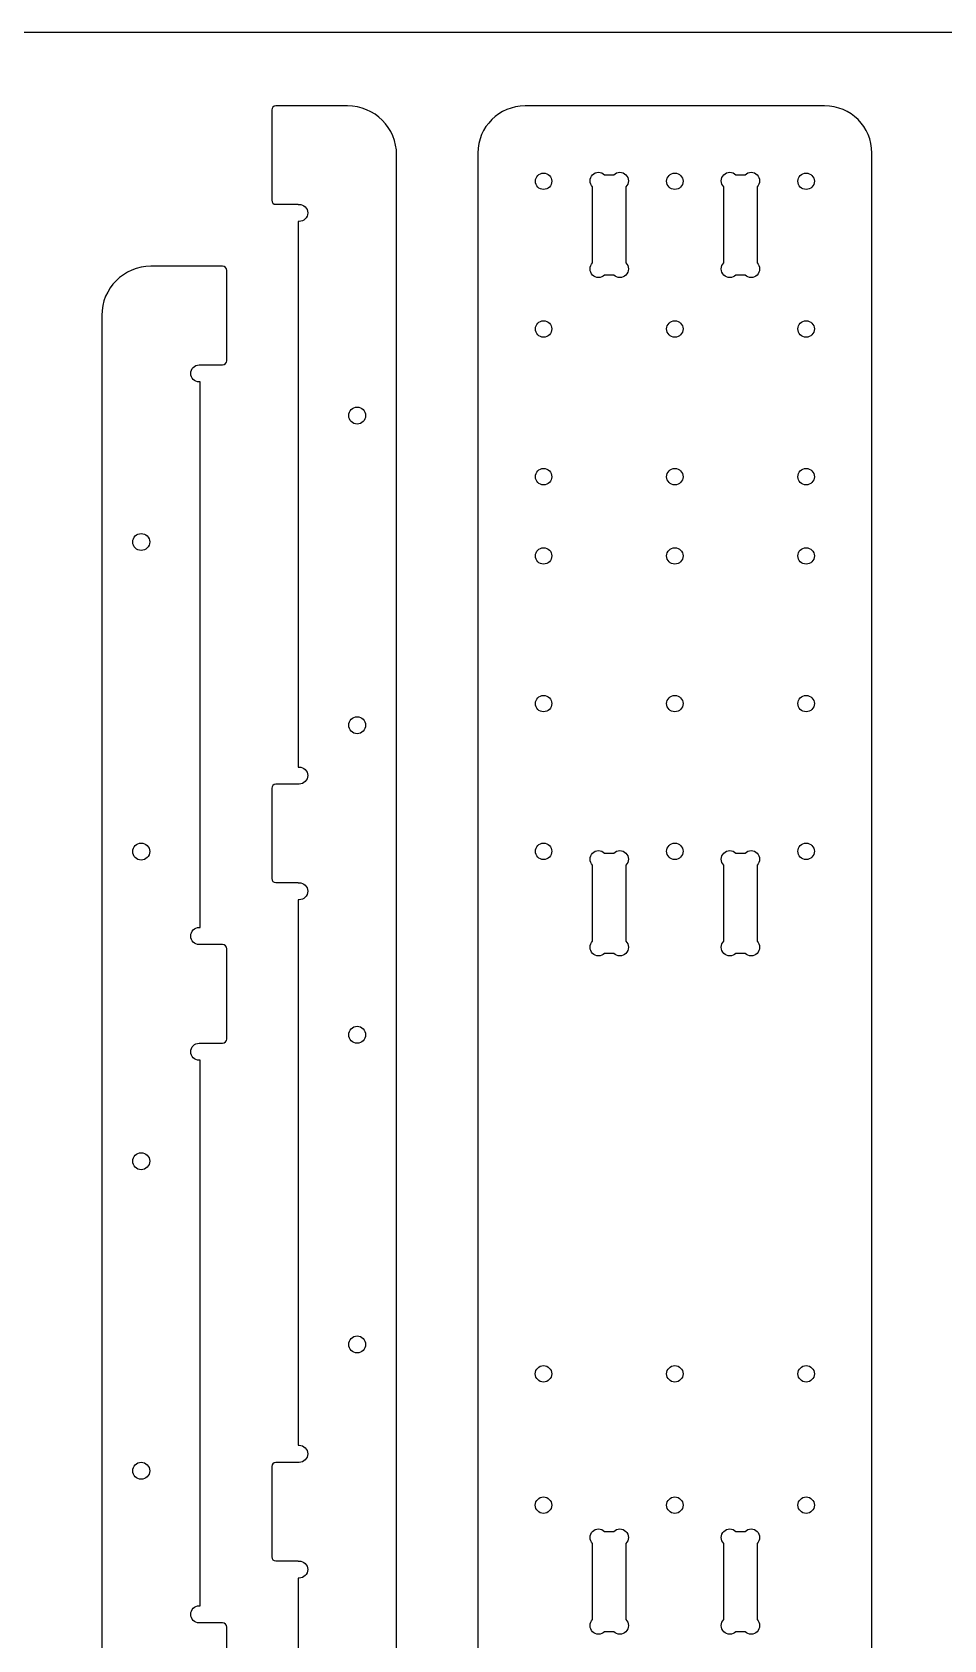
# Model space of a CAD drawing. Extents: x 0 to 4896, y 0 to 5028.
# Drawn here: x 3484 to 3837, y 1845 to 2467 of the extents above; entities that cross this region are included whole.
import ezdxf

# ---------------------------------------------------------------- set-up
doc = ezdxf.new("R2010")
doc.units = 0
doc.layers.add('Layer_1', color=7, linetype='CONTINUOUS')

msp = doc.modelspace()

# ---------------------------------------------------------------- linework, layer by layer
at = {"layer": 'Layer_1', "color": 3}
msp.add_lwpolyline([(2457.372163, 2467.488066), (4895.721448, 2467.488066), (4895.721448, 1248.338922), (2457.372163, 1248.338922), (2457.372163, 2467.488066)], dxfattribs=at)
at = {"layer": 'Layer_1', "color": 7}
for points in [[(3606.224436, 2438.968452), (3606.215687, 2438.968452), (3587.27152, 2438.968452), (3587.192131, 2438.968452), (3578.504993, 2438.968452), (3578.504993, 2438.968452)], [(3790.8149, 2438.95547), (3674.927372, 2438.95547), (3674.927372, 2438.95547)], [(3576.917493, 2437.380952), (3576.917493, 2402.455952)], [(3625.247964, 1632.527201), (3625.247964, 2419.944981)], [(3656.688761, 2420.725608), (3656.688761, 1577.72783)], [(3809.053511, 1577.72783), (3809.053511, 2420.725608)], [(3682.088761, 2412.964496), (3682.088761, 2412.964496)], [(3701.015458, 2412.312563), (3701.015458, 2412.329496), (3701.032956, 2412.329496)], [(3701.015458, 2378.190203), (3701.015458, 2389.373259), (3701.015458, 2396.455343), (3701.015458, 2400.662148), (3701.015458, 2407.638399)], [(3703.352456, 2413.273248), (3703.352456, 2413.273248)], [(3705.671984, 2412.329496), (3709.270317, 2412.329496)], [(3713.909345, 2412.329496), (3713.926842, 2412.329496), (3713.926842, 2412.312563)], [(3713.926842, 2407.638399), (3713.926842, 2400.662148), (3713.926842, 2396.455343), (3713.926842, 2389.373259), (3713.926842, 2378.190203)], [(3732.87115, 2412.964496), (3732.87115, 2412.964496)], [(3751.797819, 2412.312563), (3751.797819, 2412.329496), (3751.815317, 2412.329496)], [(3751.797819, 2378.190203), (3751.797819, 2389.373259), (3751.797819, 2396.455343), (3751.797819, 2400.662148), (3751.797819, 2407.638399)], [(3754.134845, 2413.273248), (3754.134845, 2413.273248)], [(3756.454345, 2412.329496), (3760.052678, 2412.329496)], [(3764.691706, 2412.329496), (3764.709204, 2412.329496), (3764.709204, 2412.312563)], [(3764.709204, 2407.638399), (3764.709204, 2400.662148), (3764.709204, 2396.455343), (3764.709204, 2389.373259), (3764.709204, 2378.190203)], [(3783.653511, 2412.964496), (3783.653511, 2412.964496)], [(3578.504993, 2400.868452), (3587.192131, 2400.868452), (3587.192131, 2400.833174), (3587.527298, 2400.833174)], [(3587.527298, 2394.227481), (3587.192131, 2394.227481), (3587.192131, 2183.151788), (3587.527298, 2183.151788)], [(3557.914426, 2376.879563), (3549.227288, 2376.879563), (3549.147898, 2376.879563), (3530.203732, 2376.879563), (3530.194983, 2376.879563)], [(3559.501926, 2340.367063), (3559.501926, 2375.292063)], [(3701.032956, 2373.498823), (3701.015458, 2373.498823), (3701.015458, 2373.515756)], [(3709.270317, 2373.498823), (3705.671984, 2373.498823)], [(3713.926842, 2373.515756), (3713.926842, 2373.498823), (3713.909345, 2373.498823)], [(3751.815317, 2373.498823), (3751.797819, 2373.498823), (3751.797819, 2373.515756)], [(3760.052678, 2373.498823), (3756.454345, 2373.498823)], [(3764.709204, 2373.515756), (3764.709204, 2373.498823), (3764.691706, 2373.498823)], [(3511.171455, 2357.856092), (3511.171455, 1570.438312)], [(3682.088761, 2355.814496), (3682.088761, 2355.814496)], [(3732.87115, 2355.814496), (3732.87115, 2355.814496)], [(3783.653511, 2355.814496), (3783.653511, 2355.814496)], [(3548.89212, 2338.744285), (3549.227288, 2338.744285), (3549.227288, 2338.779563), (3557.914426, 2338.779563)], [(3548.89212, 2121.062899), (3549.227288, 2121.062899), (3549.227288, 2332.138592), (3548.89212, 2332.138592)], [(3609.97277, 2322.401925), (3609.97277, 2322.401925)], [(3682.088761, 2298.664496), (3682.088761, 2298.664496)], [(3732.87115, 2298.664496), (3732.87115, 2298.664496)], [(3783.653511, 2298.664496), (3783.653511, 2298.664496)], [(3526.446648, 2266.93651), (3526.446648, 2266.93651)], [(3682.088761, 2268.008108), (3682.088761, 2268.008108)], [(3732.87115, 2268.008108), (3732.87115, 2268.008108)], [(3783.653511, 2268.008108), (3783.653511, 2268.008108)], [(3682.088761, 2210.858108), (3682.088761, 2210.858108)], [(3732.87115, 2210.858108), (3732.87115, 2210.858108)], [(3783.653511, 2210.858108), (3783.653511, 2210.858108)], [(3609.97277, 2202.61609), (3609.97277, 2202.61609)], [(3576.917493, 2174.923034), (3576.917493, 2139.998034)], [(3587.527298, 2176.545812), (3587.192131, 2176.545812), (3587.192131, 2176.510534), (3578.504993, 2176.510534)], [(3682.088761, 2153.708108), (3682.088761, 2153.708108)], [(3732.87115, 2153.708108), (3732.87115, 2153.708108)], [(3783.653511, 2153.708108), (3783.653511, 2153.708108)], [(3526.446648, 2147.141925), (3526.446648, 2147.141925)], [(3701.015458, 2149.854645), (3701.015458, 2149.871579), (3701.032956, 2149.871579)], [(3703.352456, 2150.81533), (3703.352456, 2150.81533)], [(3705.671984, 2149.871579), (3709.270317, 2149.871579)], [(3713.909345, 2149.871579), (3713.926842, 2149.871579), (3713.926842, 2149.854645)], [(3751.797819, 2149.854645), (3751.797819, 2149.871579), (3751.815317, 2149.871579)], [(3754.134845, 2150.81533), (3754.134845, 2150.81533)], [(3756.454345, 2149.871579), (3760.052678, 2149.871579)], [(3764.691706, 2149.871579), (3764.709204, 2149.871579), (3764.709204, 2149.854645)], [(3701.015458, 2115.732285), (3701.015458, 2126.915341), (3701.015458, 2133.997425), (3701.015458, 2138.20423), (3701.015458, 2145.180481)], [(3713.926842, 2145.180481), (3713.926842, 2138.20423), (3713.926842, 2133.997425), (3713.926842, 2126.915341), (3713.926842, 2115.732285)], [(3751.797819, 2115.732285), (3751.797819, 2126.915341), (3751.797819, 2133.997425), (3751.797819, 2138.20423), (3751.797819, 2145.180481)], [(3764.709204, 2145.180481), (3764.709204, 2138.20423), (3764.709204, 2133.997425), (3764.709204, 2126.915341), (3764.709204, 2115.732285)], [(3578.504993, 2138.410534), (3587.192131, 2138.410534), (3587.192131, 2138.375256), (3587.527298, 2138.375256)], [(3587.527298, 2131.778312), (3587.192131, 2131.778312), (3587.192131, 1920.702619), (3587.527298, 1920.702619)], [(3557.914426, 2114.421928), (3549.227288, 2114.421928), (3549.227288, 2114.457205), (3548.89212, 2114.457205)], [(3559.501926, 2077.909428), (3559.501926, 2112.834428)], [(3701.032956, 2111.041188), (3701.015458, 2111.041188), (3701.015458, 2111.058121)], [(3709.270317, 2111.041188), (3705.671984, 2111.041188)], [(3713.926842, 2111.058121), (3713.926842, 2111.041188), (3713.909345, 2111.041188)], [(3751.815317, 2111.041188), (3751.797819, 2111.041188), (3751.797819, 2111.058121)], [(3760.052678, 2111.041188), (3756.454345, 2111.041188)], [(3764.709204, 2111.058121), (3764.709204, 2111.041188), (3764.691706, 2111.041188)], [(3609.97277, 2082.821788), (3609.97277, 2082.821788)], [(3548.89212, 2076.28665), (3549.227288, 2076.28665), (3549.227288, 2076.321928), (3557.914426, 2076.321928)], [(3548.89212, 1858.604981), (3549.227288, 1858.604981), (3549.227288, 2069.680674), (3548.89212, 2069.680674)], [(3526.446648, 2027.356372), (3526.446648, 2027.356372)], [(3609.97277, 1963.027203), (3609.97277, 1963.027203)], [(3682.062317, 1951.531163), (3682.062317, 1951.531163)], [(3732.87115, 1951.531163), (3732.87115, 1951.531163)], [(3783.67115, 1951.531163), (3783.67115, 1951.531163)], [(3576.917493, 1912.474148), (3576.917493, 1877.549148)], [(3587.527298, 1914.096925), (3587.192131, 1914.096925), (3587.192131, 1914.061648), (3578.504993, 1914.061648)], [(3526.446648, 1907.561788), (3526.446648, 1907.561788)], [(3682.062317, 1900.731163), (3682.062317, 1900.731163)], [(3732.87115, 1900.731163), (3732.87115, 1900.731163)], [(3783.67115, 1900.731163), (3783.67115, 1900.731163)], [(3701.015458, 1887.39701), (3701.015458, 1887.413943), (3701.032956, 1887.413943)], [(3703.352456, 1888.357412), (3703.352456, 1888.357412)], [(3705.671984, 1887.413943), (3709.270317, 1887.413943)], [(3713.909345, 1887.413943), (3713.926842, 1887.413943), (3713.926842, 1887.39701)], [(3751.797819, 1887.39701), (3751.797819, 1887.413943), (3751.815317, 1887.413943)], [(3754.134845, 1888.357412), (3754.134845, 1888.357412)], [(3756.454345, 1887.413943), (3760.052678, 1887.413943)], [(3764.691706, 1887.413943), (3764.709204, 1887.413943), (3764.709204, 1887.39701)], [(3701.015458, 1853.274368), (3701.015458, 1864.457423), (3701.015458, 1871.539508), (3701.015458, 1875.746312), (3701.015458, 1882.722563)], [(3713.926842, 1882.722563), (3713.926842, 1875.746312), (3713.926842, 1871.539508), (3713.926842, 1864.457423), (3713.926842, 1853.274368)], [(3751.797819, 1853.274368), (3751.797819, 1864.457423), (3751.797819, 1871.539508), (3751.797819, 1875.746312), (3751.797819, 1882.722563)], [(3764.709204, 1882.722563), (3764.709204, 1875.746312), (3764.709204, 1871.539508), (3764.709204, 1864.457423), (3764.709204, 1853.274368)], [(3578.504993, 1875.961648), (3587.192131, 1875.961648), (3587.192131, 1875.92637), (3587.527298, 1875.92637)], [(3587.527298, 1869.320676), (3587.192131, 1869.320676), (3587.192131, 1658.244701), (3587.527298, 1658.244701)], [(3557.914426, 1851.972759), (3549.227288, 1851.972759), (3549.227288, 1852.008036), (3548.89212, 1852.008036)], [(3559.501926, 1815.460259), (3559.501926, 1850.385259)], [(3701.032956, 1848.58327), (3701.015458, 1848.58327), (3701.015458, 1848.600203)], [(3709.270317, 1848.58327), (3705.671984, 1848.58327)], [(3713.926842, 1848.600203), (3713.926842, 1848.58327), (3713.909345, 1848.58327)], [(3751.815317, 1848.58327), (3751.797819, 1848.58327), (3751.797819, 1848.600203)], [(3760.052678, 1848.58327), (3756.454345, 1848.58327)], [(3764.709204, 1848.600203), (3764.709204, 1848.58327), (3764.691706, 1848.58327)]]:
    msp.add_lwpolyline(points, dxfattribs=at)
for points in [[(3578.504993, 2438.968452), (3577.625475, 2438.968452), (3576.917464, 2438.260356), (3576.917493, 2437.380952)], [(3625.247964, 2419.944981), (3625.247907, 2430.483441), (3616.762868, 2438.968452), (3606.224436, 2438.968452)], [(3674.927372, 2438.95547), (3664.824494, 2438.95547), (3656.688761, 2430.828599), (3656.688761, 2420.725608)], [(3809.053511, 2420.725608), (3809.053511, 2430.828599), (3800.917778, 2438.95547), (3790.8149, 2438.95547)], [(3678.913761, 2409.789496), (3678.913761, 2411.542943), (3680.335258, 2412.964496), (3682.088761, 2412.964496)], [(3682.088761, 2406.614496), (3680.335258, 2406.614496), (3678.913761, 2408.03605), (3678.913761, 2409.789496)], [(3682.088761, 2412.964496), (3683.842264, 2412.964496), (3685.263761, 2411.542943), (3685.263761, 2409.789496)], [(3685.263761, 2409.789496), (3685.263761, 2408.03605), (3683.842264, 2406.614496), (3682.088761, 2406.614496)], [(3700.054153, 2409.975481), (3700.054124, 2410.890163), (3700.418614, 2411.715663), (3701.015458, 2412.312563)], [(3701.015458, 2407.638399), (3700.418614, 2408.235016), (3700.054124, 2409.060799), (3700.054153, 2409.975481)], [(3701.032956, 2412.329496), (3701.62836, 2412.915954), (3702.446748, 2413.273248), (3703.352456, 2413.273248)], [(3703.352456, 2413.273248), (3704.258248, 2413.273248), (3705.076579, 2412.915954), (3705.671984, 2412.329496)], [(3709.270317, 2412.329496), (3709.865721, 2412.915954), (3710.684109, 2413.273248), (3711.589845, 2413.273248)], [(3711.589845, 2413.273248), (3712.495298, 2413.273248), (3713.313969, 2412.915954), (3713.909345, 2412.329496)], [(3713.926842, 2412.312563), (3714.523686, 2411.715663), (3714.896981, 2410.890163), (3714.896981, 2409.975481)], [(3714.896981, 2409.975481), (3714.896981, 2409.060799), (3714.523686, 2408.235016), (3713.926842, 2407.638399)], [(3729.69615, 2409.789496), (3729.69615, 2411.542943), (3731.117647, 2412.964496), (3732.87115, 2412.964496)], [(3732.87115, 2406.614496), (3731.117647, 2406.614496), (3729.69615, 2408.03605), (3729.69615, 2409.789496)], [(3732.87115, 2412.964496), (3734.624653, 2412.964496), (3736.04615, 2411.542943), (3736.04615, 2409.789496)], [(3736.04615, 2409.789496), (3736.04615, 2408.03605), (3734.624653, 2406.614496), (3732.87115, 2406.614496)], [(3750.836486, 2409.975481), (3750.836514, 2410.890163), (3751.200976, 2411.715663), (3751.797819, 2412.312563)], [(3751.797819, 2407.638399), (3751.200976, 2408.235016), (3750.836486, 2409.060799), (3750.836486, 2409.975481)], [(3751.815317, 2412.329496), (3752.410721, 2412.915954), (3753.229137, 2413.273248), (3754.134845, 2413.273248)], [(3754.134845, 2413.273248), (3755.040552, 2413.273248), (3755.85894, 2412.915954), (3756.454345, 2412.329496)], [(3760.052678, 2412.329496), (3760.648082, 2412.915954), (3761.466442, 2413.273248), (3762.372178, 2413.273248)], [(3762.372178, 2413.273248), (3763.277716, 2413.273248), (3764.09633, 2412.915954), (3764.691706, 2412.329496)], [(3764.709204, 2412.312563), (3765.306047, 2411.715663), (3765.679342, 2410.890163), (3765.679342, 2409.975481)], [(3765.679342, 2409.975481), (3765.679342, 2409.060799), (3765.306047, 2408.235016), (3764.709204, 2407.638399)], [(3780.478511, 2409.789496), (3780.478511, 2411.542943), (3781.900008, 2412.964496), (3783.653511, 2412.964496)], [(3783.653511, 2406.614496), (3781.900008, 2406.614496), (3780.478511, 2408.03605), (3780.478511, 2409.789496)], [(3783.653511, 2412.964496), (3785.407014, 2412.964496), (3786.828511, 2411.542943), (3786.828511, 2409.789496)], [(3786.828511, 2409.789496), (3786.828511, 2408.03605), (3785.407014, 2406.614496), (3783.653511, 2406.614496)], [(3576.917493, 2402.455952), (3576.917493, 2401.576548), (3577.625504, 2400.868452), (3578.504993, 2400.868452)], [(3587.527298, 2400.833174), (3589.356606, 2400.833174), (3590.825742, 2399.363925), (3590.825742, 2397.534843)], [(3590.825742, 2397.534843), (3590.825742, 2395.705479), (3589.356578, 2394.227481), (3587.527298, 2394.227481)], [(3530.194983, 2376.879563), (3519.656551, 2376.879563), (3511.171455, 2368.394552), (3511.171455, 2357.856092)], [(3559.501926, 2375.292063), (3559.501926, 2376.171468), (3558.793915, 2376.879563), (3557.914426, 2376.879563)], [(3700.054153, 2375.853121), (3700.054096, 2376.767521), (3700.418614, 2377.593303), (3701.015458, 2378.190203)], [(3713.926842, 2378.190203), (3714.523686, 2377.593303), (3714.896981, 2376.767521), (3714.896981, 2375.853121)], [(3750.836486, 2375.853121), (3750.836457, 2376.767521), (3751.200976, 2377.593303), (3751.797819, 2378.190203)], [(3764.709204, 2378.190203), (3765.306047, 2377.593303), (3765.679342, 2376.767521), (3765.679342, 2375.853121)], [(3701.015458, 2373.515756), (3700.418614, 2374.112656), (3700.054153, 2374.938439), (3700.054153, 2375.853121)], [(3703.352456, 2372.546323), (3702.446748, 2372.546323), (3701.62836, 2372.912365), (3701.032956, 2373.498823)], [(3705.671984, 2373.498823), (3705.076579, 2372.912365), (3704.258191, 2372.546323), (3703.352456, 2372.546323)], [(3711.589845, 2372.546323), (3710.684053, 2372.546323), (3709.865721, 2372.912365), (3709.270317, 2373.498823)], [(3713.909345, 2373.498823), (3713.313969, 2372.912648), (3712.495327, 2372.546323), (3711.589845, 2372.546323)], [(3714.896981, 2375.853121), (3714.896981, 2374.938439), (3714.523686, 2374.112656), (3713.926842, 2373.515756)], [(3751.797819, 2373.515756), (3751.200976, 2374.112656), (3750.836514, 2374.938439), (3750.836486, 2375.853121)], [(3754.134845, 2372.546323), (3753.229109, 2372.546323), (3752.410721, 2372.912365), (3751.815317, 2373.498823)], [(3756.454345, 2373.498823), (3755.85894, 2372.912365), (3755.040581, 2372.546323), (3754.134845, 2372.546323)], [(3762.372178, 2372.546323), (3761.46647, 2372.546323), (3760.648082, 2372.912365), (3760.052678, 2373.498823)], [(3764.691706, 2373.498823), (3764.09633, 2372.912648), (3763.277688, 2372.546323), (3762.372178, 2372.546323)], [(3765.679342, 2375.853121), (3765.679342, 2374.938439), (3765.306047, 2374.112656), (3764.709204, 2373.515756)], [(3678.913761, 2352.639496), (3678.913761, 2354.392943), (3680.335258, 2355.814496), (3682.088761, 2355.814496)], [(3682.088761, 2349.464496), (3680.335258, 2349.464496), (3678.913761, 2350.88605), (3678.913761, 2352.639496)], [(3682.088761, 2355.814496), (3683.842264, 2355.814496), (3685.263761, 2354.392943), (3685.263761, 2352.639496)], [(3685.263761, 2352.639496), (3685.263761, 2350.88605), (3683.842264, 2349.464496), (3682.088761, 2349.464496)], [(3729.69615, 2352.639496), (3729.69615, 2354.392943), (3731.117647, 2355.814496), (3732.87115, 2355.814496)], [(3732.87115, 2349.464496), (3731.117647, 2349.464496), (3729.69615, 2350.88605), (3729.69615, 2352.639496)], [(3732.87115, 2355.814496), (3734.624653, 2355.814496), (3736.04615, 2354.392943), (3736.04615, 2352.639496)], [(3736.04615, 2352.639496), (3736.04615, 2350.88605), (3734.624653, 2349.464496), (3732.87115, 2349.464496)], [(3780.478511, 2352.639496), (3780.478511, 2354.392943), (3781.900008, 2355.814496), (3783.653511, 2355.814496)], [(3783.653511, 2349.464496), (3781.900008, 2349.464496), (3780.478511, 2350.88605), (3780.478511, 2352.639496)], [(3783.653511, 2355.814496), (3785.407014, 2355.814496), (3786.828511, 2354.392943), (3786.828511, 2352.639496)], [(3786.828511, 2352.639496), (3786.828511, 2350.88605), (3785.407014, 2349.464496), (3783.653511, 2349.464496)], [(3557.914426, 2338.779563), (3558.793944, 2338.779563), (3559.501954, 2339.487659), (3559.501926, 2340.367063)], [(3545.593676, 2335.445954), (3545.593676, 2337.275036), (3547.062841, 2338.744285), (3548.89212, 2338.744285)], [(3548.89212, 2332.138592), (3547.062812, 2332.138592), (3545.593676, 2333.61659), (3545.593676, 2335.445954)], [(3606.691937, 2319.112343), (3606.691937, 2320.926468), (3608.158646, 2322.401925), (3609.97277, 2322.401925)], [(3609.97277, 2322.401925), (3611.786923, 2322.401925), (3613.253604, 2320.926468), (3613.253604, 2319.112343)], [(3609.97277, 2315.83151), (3608.158646, 2315.83151), (3606.691937, 2317.298219), (3606.691937, 2319.112343)], [(3613.253604, 2319.112343), (3613.253604, 2317.298219), (3611.786923, 2315.83151), (3609.97277, 2315.83151)], [(3678.913761, 2295.489496), (3678.913761, 2297.242943), (3680.335258, 2298.664496), (3682.088761, 2298.664496)], [(3682.088761, 2292.314496), (3680.335258, 2292.314496), (3678.913761, 2293.73605), (3678.913761, 2295.489496)], [(3682.088761, 2298.664496), (3683.842264, 2298.664496), (3685.263761, 2297.242943), (3685.263761, 2295.489496)], [(3685.263761, 2295.489496), (3685.263761, 2293.73605), (3683.842264, 2292.314496), (3682.088761, 2292.314496)], [(3729.69615, 2295.489496), (3729.69615, 2297.242943), (3731.117647, 2298.664496), (3732.87115, 2298.664496)], [(3732.87115, 2292.314496), (3731.117647, 2292.314496), (3729.69615, 2293.73605), (3729.69615, 2295.489496)], [(3732.87115, 2298.664496), (3734.624653, 2298.664496), (3736.04615, 2297.242943), (3736.04615, 2295.489496)], [(3736.04615, 2295.489496), (3736.04615, 2293.73605), (3734.624653, 2292.314496), (3732.87115, 2292.314496)], [(3780.478511, 2295.489496), (3780.478511, 2297.242943), (3781.900008, 2298.664496), (3783.653511, 2298.664496)], [(3783.653511, 2292.314496), (3781.900008, 2292.314496), (3780.478511, 2293.73605), (3780.478511, 2295.489496)], [(3783.653511, 2298.664496), (3785.407014, 2298.664496), (3786.828511, 2297.242943), (3786.828511, 2295.489496)], [(3786.828511, 2295.489496), (3786.828511, 2293.73605), (3785.407014, 2292.314496), (3783.653511, 2292.314496)], [(3523.165815, 2270.226092), (3523.165815, 2272.040216), (3524.632496, 2273.506925), (3526.446648, 2273.506925)], [(3526.446648, 2273.506925), (3528.260773, 2273.506925), (3529.727482, 2272.040216), (3529.727482, 2270.226092)], [(3526.446648, 2266.93651), (3524.632496, 2266.93651), (3523.165815, 2268.411968), (3523.165815, 2270.226092)], [(3529.727482, 2270.226092), (3529.727482, 2268.411968), (3528.260773, 2266.93651), (3526.446648, 2266.93651)], [(3678.913761, 2264.833108), (3678.913761, 2266.586554), (3680.335258, 2268.008108), (3682.088761, 2268.008108)], [(3682.088761, 2261.658108), (3680.335258, 2261.658108), (3678.913761, 2263.079661), (3678.913761, 2264.833108)], [(3682.088761, 2268.008108), (3683.842264, 2268.008108), (3685.263761, 2266.586554), (3685.263761, 2264.833108)], [(3685.263761, 2264.833108), (3685.263761, 2263.079661), (3683.842264, 2261.658108), (3682.088761, 2261.658108)], [(3729.69615, 2264.833108), (3729.69615, 2266.586554), (3731.117647, 2268.008108), (3732.87115, 2268.008108)], [(3732.87115, 2261.658108), (3731.117647, 2261.658108), (3729.69615, 2263.079661), (3729.69615, 2264.833108)], [(3732.87115, 2268.008108), (3734.624653, 2268.008108), (3736.04615, 2266.586554), (3736.04615, 2264.833108)], [(3736.04615, 2264.833108), (3736.04615, 2263.079661), (3734.624653, 2261.658108), (3732.87115, 2261.658108)], [(3780.478511, 2264.833108), (3780.478511, 2266.586554), (3781.900008, 2268.008108), (3783.653511, 2268.008108)], [(3783.653511, 2261.658108), (3781.900008, 2261.658108), (3780.478511, 2263.079661), (3780.478511, 2264.833108)], [(3783.653511, 2268.008108), (3785.407014, 2268.008108), (3786.828511, 2266.586554), (3786.828511, 2264.833108)], [(3786.828511, 2264.833108), (3786.828511, 2263.079661), (3785.407014, 2261.658108), (3783.653511, 2261.658108)], [(3678.913761, 2207.683108), (3678.913761, 2209.436554), (3680.335258, 2210.858108), (3682.088761, 2210.858108)], [(3682.088761, 2210.858108), (3683.842264, 2210.858108), (3685.263761, 2209.436554), (3685.263761, 2207.683108)], [(3729.69615, 2207.683108), (3729.69615, 2209.436554), (3731.117647, 2210.858108), (3732.87115, 2210.858108)], [(3732.87115, 2210.858108), (3734.624653, 2210.858108), (3736.04615, 2209.436554), (3736.04615, 2207.683108)], [(3780.478511, 2207.683108), (3780.478511, 2209.436554), (3781.900008, 2210.858108), (3783.653511, 2210.858108)], [(3783.653511, 2210.858108), (3785.407014, 2210.858108), (3786.828511, 2209.436554), (3786.828511, 2207.683108)], [(3606.691937, 2199.326508), (3606.691937, 2201.140632), (3608.158646, 2202.61609), (3609.97277, 2202.61609)], [(3609.97277, 2202.61609), (3611.786923, 2202.61609), (3613.253604, 2201.140632), (3613.253604, 2199.326508)], [(3682.088761, 2204.508108), (3680.335258, 2204.508108), (3678.913761, 2205.929661), (3678.913761, 2207.683108)], [(3685.263761, 2207.683108), (3685.263761, 2205.929661), (3683.842264, 2204.508108), (3682.088761, 2204.508108)], [(3732.87115, 2204.508108), (3731.117647, 2204.508108), (3729.69615, 2205.929661), (3729.69615, 2207.683108)], [(3736.04615, 2207.683108), (3736.04615, 2205.929661), (3734.624653, 2204.508108), (3732.87115, 2204.508108)], [(3783.653511, 2204.508108), (3781.900008, 2204.508108), (3780.478511, 2205.929661), (3780.478511, 2207.683108)], [(3786.828511, 2207.683108), (3786.828511, 2205.929661), (3785.407014, 2204.508108), (3783.653511, 2204.508108)], [(3609.97277, 2196.045674), (3608.158646, 2196.045674), (3606.691937, 2197.512383), (3606.691937, 2199.326508)], [(3613.253604, 2199.326508), (3613.253604, 2197.512383), (3611.786923, 2196.045674), (3609.97277, 2196.045674)], [(3587.527298, 2183.151788), (3589.356606, 2183.151788), (3590.825742, 2181.682539), (3590.825742, 2179.853174)], [(3590.825742, 2179.853174), (3590.825742, 2178.02381), (3589.356578, 2176.545812), (3587.527298, 2176.545812)], [(3578.504993, 2176.510534), (3577.625475, 2176.510534), (3576.917464, 2175.802721), (3576.917493, 2174.923034)], [(3523.165815, 2150.431508), (3523.165815, 2152.245632), (3524.632496, 2153.712341), (3526.446648, 2153.712341)], [(3526.446648, 2153.712341), (3528.260773, 2153.712341), (3529.727482, 2152.245632), (3529.727482, 2150.431508)], [(3678.913761, 2150.533108), (3678.913761, 2152.286554), (3680.335258, 2153.708108), (3682.088761, 2153.708108)], [(3682.088761, 2153.708108), (3683.842264, 2153.708108), (3685.263761, 2152.286554), (3685.263761, 2150.533108)], [(3729.69615, 2150.533108), (3729.69615, 2152.286554), (3731.117647, 2153.708108), (3732.87115, 2153.708108)], [(3732.87115, 2153.708108), (3734.624653, 2153.708108), (3736.04615, 2152.286554), (3736.04615, 2150.533108)], [(3780.478511, 2150.533108), (3780.478511, 2152.286554), (3781.900008, 2153.708108), (3783.653511, 2153.708108)], [(3783.653511, 2153.708108), (3785.407014, 2153.708108), (3786.828511, 2152.286554), (3786.828511, 2150.533108)], [(3526.446648, 2147.141925), (3524.632496, 2147.141925), (3523.165815, 2148.617383), (3523.165815, 2150.431508)], [(3529.727482, 2150.431508), (3529.727482, 2148.617383), (3528.260773, 2147.141925), (3526.446648, 2147.141925)], [(3682.088761, 2147.358108), (3680.335258, 2147.358108), (3678.913761, 2148.779661), (3678.913761, 2150.533108)], [(3685.263761, 2150.533108), (3685.263761, 2148.779661), (3683.842264, 2147.358108), (3682.088761, 2147.358108)], [(3700.054153, 2147.517563), (3700.054124, 2148.432245), (3700.418614, 2149.258028), (3701.015458, 2149.854645)], [(3701.015458, 2145.180481), (3700.418614, 2145.777381), (3700.054124, 2146.602881), (3700.054153, 2147.517563)], [(3701.032956, 2149.871579), (3701.62836, 2150.458319), (3702.446748, 2150.81533), (3703.352456, 2150.81533)], [(3703.352456, 2150.81533), (3704.258248, 2150.81533), (3705.076579, 2150.458319), (3705.671984, 2149.871579)], [(3709.270317, 2149.871579), (3709.865721, 2150.458319), (3710.684109, 2150.81533), (3711.589845, 2150.81533)], [(3711.589845, 2150.81533), (3712.495298, 2150.81533), (3713.313969, 2150.458036), (3713.909345, 2149.871579)], [(3713.926842, 2149.854645), (3714.523686, 2149.258028), (3714.896981, 2148.432245), (3714.896981, 2147.517563)], [(3714.896981, 2147.517563), (3714.896981, 2146.602881), (3714.523686, 2145.777381), (3713.926842, 2145.180481)], [(3732.87115, 2147.358108), (3731.117647, 2147.358108), (3729.69615, 2148.779661), (3729.69615, 2150.533108)], [(3736.04615, 2150.533108), (3736.04615, 2148.779661), (3734.624653, 2147.358108), (3732.87115, 2147.358108)], [(3750.836486, 2147.517563), (3750.836514, 2148.432245), (3751.200976, 2149.258028), (3751.797819, 2149.854645)], [(3751.797819, 2145.180481), (3751.200976, 2145.777381), (3750.836486, 2146.602881), (3750.836486, 2147.517563)], [(3751.815317, 2149.871579), (3752.410721, 2150.458319), (3753.229137, 2150.81533), (3754.134845, 2150.81533)], [(3754.134845, 2150.81533), (3755.040552, 2150.81533), (3755.85894, 2150.458319), (3756.454345, 2149.871579)], [(3760.052678, 2149.871579), (3760.648082, 2150.458319), (3761.466442, 2150.81533), (3762.372178, 2150.81533)], [(3762.372178, 2150.81533), (3763.277716, 2150.81533), (3764.09633, 2150.458036), (3764.691706, 2149.871579)], [(3764.709204, 2149.854645), (3765.306047, 2149.258028), (3765.679342, 2148.432245), (3765.679342, 2147.517563)], [(3765.679342, 2147.517563), (3765.679342, 2146.602881), (3765.306047, 2145.777381), (3764.709204, 2145.180481)], [(3783.653511, 2147.358108), (3781.900008, 2147.358108), (3780.478511, 2148.779661), (3780.478511, 2150.533108)], [(3786.828511, 2150.533108), (3786.828511, 2148.779661), (3785.407014, 2147.358108), (3783.653511, 2147.358108)], [(3576.917493, 2139.998034), (3576.917493, 2139.11863), (3577.625504, 2138.410816), (3578.504993, 2138.410534)], [(3587.527298, 2138.375256), (3589.356606, 2138.375256), (3590.825742, 2136.90629), (3590.825742, 2135.076925)], [(3590.825742, 2135.076925), (3590.825742, 2133.247561), (3589.356578, 2131.778312), (3587.527298, 2131.778312)], [(3545.593676, 2117.764285), (3545.593676, 2119.59365), (3547.062841, 2121.062899), (3548.89212, 2121.062899)], [(3548.89212, 2114.457205), (3547.062812, 2114.457205), (3545.593676, 2115.934921), (3545.593676, 2117.764285)], [(3700.054153, 2113.395203), (3700.054096, 2114.309885), (3700.418614, 2115.135385), (3701.015458, 2115.732285)], [(3713.926842, 2115.732285), (3714.523686, 2115.135385), (3714.896981, 2114.309885), (3714.896981, 2113.395203)], [(3750.836486, 2113.395203), (3750.836457, 2114.309885), (3751.200976, 2115.135385), (3751.797819, 2115.732285)], [(3764.709204, 2115.732285), (3765.306047, 2115.135385), (3765.679342, 2114.309885), (3765.679342, 2113.395203)], [(3559.501926, 2112.834428), (3559.501926, 2113.713832), (3558.793915, 2114.421928), (3557.914426, 2114.421928)], [(3701.015458, 2111.058121), (3700.418614, 2111.655021), (3700.054153, 2112.480521), (3700.054153, 2113.395203)], [(3703.352456, 2110.088688), (3702.446748, 2110.088688), (3701.62836, 2110.454448), (3701.032956, 2111.041188)], [(3705.671984, 2111.041188), (3705.076579, 2110.454448), (3704.258191, 2110.088688), (3703.352456, 2110.088688)], [(3711.589845, 2110.088688), (3710.684053, 2110.088688), (3709.865721, 2110.454448), (3709.270317, 2111.041188)], [(3713.909345, 2111.041188), (3713.313969, 2110.45473), (3712.495327, 2110.088688), (3711.589845, 2110.088688)], [(3714.896981, 2113.395203), (3714.896981, 2112.480521), (3714.523686, 2111.655021), (3713.926842, 2111.058121)], [(3751.797819, 2111.058121), (3751.200976, 2111.655021), (3750.836514, 2112.480521), (3750.836486, 2113.395203)], [(3754.134845, 2110.088688), (3753.229109, 2110.088688), (3752.410721, 2110.454448), (3751.815317, 2111.041188)], [(3756.454345, 2111.041188), (3755.85894, 2110.454448), (3755.040581, 2110.088688), (3754.134845, 2110.088688)], [(3762.372178, 2110.088688), (3761.46647, 2110.088688), (3760.648082, 2110.454448), (3760.052678, 2111.041188)], [(3764.691706, 2111.041188), (3764.09633, 2110.45473), (3763.277688, 2110.088688), (3762.372178, 2110.088688)], [(3765.679342, 2113.395203), (3765.679342, 2112.480521), (3765.306047, 2111.655021), (3764.709204, 2111.058121)], [(3557.914426, 2076.321928), (3558.793944, 2076.321928), (3559.501954, 2077.029741), (3559.501926, 2077.909428)], [(3606.691937, 2079.531923), (3606.691937, 2081.34633), (3608.158646, 2082.821788), (3609.97277, 2082.821788)], [(3609.97277, 2076.25109), (3608.158646, 2076.25109), (3606.691937, 2077.717799), (3606.691937, 2079.531923)], [(3609.97277, 2082.821788), (3611.786923, 2082.821788), (3613.253604, 2081.34633), (3613.253604, 2079.531923)], [(3613.253604, 2079.531923), (3613.253604, 2077.717799), (3611.786923, 2076.25109), (3609.97277, 2076.25109)], [(3545.593676, 2072.988036), (3545.593676, 2074.817401), (3547.062841, 2076.28665), (3548.89212, 2076.28665)], [(3548.89212, 2069.680674), (3547.062812, 2069.680674), (3545.593676, 2071.158672), (3545.593676, 2072.988036)], [(3523.165815, 2030.645954), (3523.165815, 2032.460079), (3524.632496, 2033.926788), (3526.446648, 2033.926788)], [(3526.446648, 2027.356372), (3524.632496, 2027.356372), (3523.165815, 2028.83183), (3523.165815, 2030.645954)], [(3526.446648, 2033.926788), (3528.260773, 2033.926788), (3529.727482, 2032.460079), (3529.727482, 2030.645954)], [(3529.727482, 2030.645954), (3529.727482, 2028.83183), (3528.260773, 2027.356372), (3526.446648, 2027.356372)], [(3606.691937, 1959.737621), (3606.691937, 1961.551745), (3608.158646, 1963.027203), (3609.97277, 1963.027203)], [(3609.97277, 1956.456788), (3608.158646, 1956.456788), (3606.691937, 1957.923496), (3606.691937, 1959.737621)], [(3609.97277, 1963.027203), (3611.786923, 1963.027203), (3613.253604, 1961.551745), (3613.253604, 1959.737621)], [(3613.253604, 1959.737621), (3613.253604, 1957.923496), (3611.786923, 1956.456788), (3609.97277, 1956.456788)], [(3682.062317, 1945.181163), (3680.308785, 1945.181163), (3678.887288, 1946.602716), (3678.887317, 1948.356163)], [(3678.887317, 1948.356163), (3678.887317, 1950.10961), (3680.308785, 1951.531163), (3682.062317, 1951.531163)], [(3682.062317, 1951.531163), (3683.81582, 1951.531163), (3685.237288, 1950.10961), (3685.237317, 1948.356163)], [(3685.237317, 1948.356163), (3685.237317, 1946.602716), (3683.81582, 1945.181163), (3682.062317, 1945.181163)], [(3729.69615, 1948.356163), (3729.69615, 1950.10961), (3731.117647, 1951.531163), (3732.87115, 1951.531163)], [(3732.87115, 1945.181163), (3731.117647, 1945.181163), (3729.69615, 1946.602716), (3729.69615, 1948.356163)], [(3732.87115, 1951.531163), (3734.624653, 1951.531163), (3736.04615, 1950.10961), (3736.04615, 1948.356163)], [(3736.04615, 1948.356163), (3736.04615, 1946.602716), (3734.624653, 1945.181163), (3732.87115, 1945.181163)], [(3780.49615, 1948.356163), (3780.49615, 1950.10961), (3781.917647, 1951.531163), (3783.67115, 1951.531163)], [(3783.67115, 1945.181163), (3781.917647, 1945.181163), (3780.49615, 1946.602716), (3780.49615, 1948.356163)], [(3783.67115, 1951.531163), (3785.424653, 1951.531163), (3786.84615, 1950.10961), (3786.84615, 1948.356163)], [(3786.84615, 1948.356163), (3786.84615, 1946.602716), (3785.424653, 1945.181163), (3783.67115, 1945.181163)], [(3587.527298, 1920.702619), (3589.356606, 1920.702619), (3590.825742, 1919.224621), (3590.825742, 1917.395256)], [(3590.825742, 1917.395256), (3590.825742, 1915.566174), (3589.356578, 1914.096925), (3587.527298, 1914.096925)], [(3523.165815, 1910.85137), (3523.165815, 1912.665494), (3524.632496, 1914.132203), (3526.446648, 1914.132203)], [(3526.446648, 1907.561788), (3524.632496, 1907.561788), (3523.165815, 1909.037245), (3523.165815, 1910.85137)], [(3526.446648, 1914.132203), (3528.260773, 1914.132203), (3529.727482, 1912.665494), (3529.727482, 1910.85137)], [(3529.727482, 1910.85137), (3529.727482, 1909.037245), (3528.260773, 1907.561788), (3526.446648, 1907.561788)], [(3578.504993, 1914.061648), (3577.625475, 1914.061648), (3576.917464, 1913.353552), (3576.917493, 1912.474148)], [(3682.062317, 1894.381163), (3680.308785, 1894.381163), (3678.887288, 1895.802716), (3678.887317, 1897.556163)], [(3678.887317, 1897.556163), (3678.887317, 1899.30961), (3680.308785, 1900.731163), (3682.062317, 1900.731163)], [(3682.062317, 1900.731163), (3683.81582, 1900.731163), (3685.237288, 1899.30961), (3685.237317, 1897.556163)], [(3685.237317, 1897.556163), (3685.237317, 1895.802716), (3683.81582, 1894.381163), (3682.062317, 1894.381163)], [(3729.69615, 1897.556163), (3729.69615, 1899.30961), (3731.117647, 1900.731163), (3732.87115, 1900.731163)], [(3732.87115, 1894.381163), (3731.117647, 1894.381163), (3729.69615, 1895.802716), (3729.69615, 1897.556163)], [(3732.87115, 1900.731163), (3734.624653, 1900.731163), (3736.04615, 1899.30961), (3736.04615, 1897.556163)], [(3736.04615, 1897.556163), (3736.04615, 1895.802716), (3734.624653, 1894.381163), (3732.87115, 1894.381163)], [(3780.49615, 1897.556163), (3780.49615, 1899.30961), (3781.917647, 1900.731163), (3783.67115, 1900.731163)], [(3783.67115, 1894.381163), (3781.917647, 1894.381163), (3780.49615, 1895.802716), (3780.49615, 1897.556163)], [(3783.67115, 1900.731163), (3785.424653, 1900.731163), (3786.84615, 1899.30961), (3786.84615, 1897.556163)], [(3786.84615, 1897.556163), (3786.84615, 1895.802716), (3785.424653, 1894.381163), (3783.67115, 1894.381163)], [(3700.054153, 1885.059645), (3700.054124, 1885.974328), (3700.418614, 1886.80011), (3701.015458, 1887.39701)], [(3701.015458, 1882.722563), (3700.418614, 1883.319463), (3700.054124, 1884.144963), (3700.054153, 1885.059645)], [(3701.032956, 1887.413943), (3701.62836, 1888.000401), (3702.446748, 1888.357412), (3703.352456, 1888.357412)], [(3703.352456, 1888.357412), (3704.258248, 1888.357412), (3705.076579, 1888.000401), (3705.671984, 1887.413943)], [(3709.270317, 1887.413943), (3709.865721, 1888.000401), (3710.684109, 1888.357412), (3711.589845, 1888.357412)], [(3711.589845, 1888.357412), (3712.495298, 1888.357412), (3713.313969, 1888.000119), (3713.909345, 1887.413943)], [(3713.926842, 1887.39701), (3714.523686, 1886.80011), (3714.896981, 1885.974328), (3714.896981, 1885.059645)], [(3714.896981, 1885.059645), (3714.896981, 1884.144963), (3714.523686, 1883.319463), (3713.926842, 1882.722563)], [(3750.836486, 1885.059645), (3750.836514, 1885.974328), (3751.200976, 1886.80011), (3751.797819, 1887.39701)], [(3751.797819, 1882.722563), (3751.200976, 1883.319463), (3750.836486, 1884.144963), (3750.836486, 1885.059645)], [(3751.815317, 1887.413943), (3752.410721, 1888.000401), (3753.229137, 1888.357412), (3754.134845, 1888.357412)], [(3754.134845, 1888.357412), (3755.040552, 1888.357412), (3755.85894, 1888.000401), (3756.454345, 1887.413943)], [(3760.052678, 1887.413943), (3760.648082, 1888.000401), (3761.466442, 1888.357412), (3762.372178, 1888.357412)], [(3762.372178, 1888.357412), (3763.277716, 1888.357412), (3764.09633, 1888.000119), (3764.691706, 1887.413943)], [(3764.709204, 1887.39701), (3765.306047, 1886.80011), (3765.679342, 1885.974328), (3765.679342, 1885.059645)], [(3765.679342, 1885.059645), (3765.679342, 1884.144963), (3765.306047, 1883.319463), (3764.709204, 1882.722563)], [(3576.917493, 1877.549148), (3576.917493, 1876.669743), (3577.625504, 1875.961648), (3578.504993, 1875.961648)], [(3587.527298, 1875.92637), (3589.356606, 1875.92637), (3590.825742, 1874.448372), (3590.825742, 1872.619008)], [(3590.825742, 1872.619008), (3590.825742, 1870.789643), (3589.356578, 1869.320676), (3587.527298, 1869.320676)], [(3545.593676, 1855.306368), (3545.593676, 1857.135732), (3547.062841, 1858.604981), (3548.89212, 1858.604981)], [(3548.89212, 1852.008036), (3547.062812, 1852.008036), (3545.593676, 1853.477285), (3545.593676, 1855.306368)], [(3559.501926, 1850.385259), (3559.501926, 1851.264663), (3558.793915, 1851.972759), (3557.914426, 1851.972759)], [(3700.054153, 1850.937285), (3700.054096, 1851.851968), (3700.418614, 1852.67775), (3701.015458, 1853.274368)], [(3701.015458, 1848.600203), (3700.418614, 1849.197103), (3700.054153, 1850.022603), (3700.054153, 1850.937285)], [(3703.352456, 1847.63077), (3702.446748, 1847.63077), (3701.62836, 1847.996812), (3701.032956, 1848.58327)], [(3705.671984, 1848.58327), (3705.076579, 1847.996812), (3704.258191, 1847.63077), (3703.352456, 1847.63077)], [(3711.589845, 1847.63077), (3710.684053, 1847.63077), (3709.865721, 1847.996812), (3709.270317, 1848.58327)], [(3713.909345, 1848.58327), (3713.313969, 1847.996812), (3712.495327, 1847.63077), (3711.589845, 1847.63077)], [(3713.926842, 1853.274368), (3714.523686, 1852.67775), (3714.896981, 1851.851968), (3714.896981, 1850.937285)], [(3714.896981, 1850.937285), (3714.896981, 1850.022603), (3714.523686, 1849.197103), (3713.926842, 1848.600203)], [(3750.836486, 1850.937285), (3750.836457, 1851.851968), (3751.200976, 1852.67775), (3751.797819, 1853.274368)], [(3751.797819, 1848.600203), (3751.200976, 1849.197103), (3750.836514, 1850.022603), (3750.836486, 1850.937285)], [(3754.134845, 1847.63077), (3753.229109, 1847.63077), (3752.410721, 1847.996812), (3751.815317, 1848.58327)], [(3756.454345, 1848.58327), (3755.85894, 1847.996812), (3755.040581, 1847.63077), (3754.134845, 1847.63077)], [(3762.372178, 1847.63077), (3761.46647, 1847.63077), (3760.648082, 1847.996812), (3760.052678, 1848.58327)], [(3764.691706, 1848.58327), (3764.09633, 1847.996812), (3763.277688, 1847.63077), (3762.372178, 1847.63077)], [(3764.709204, 1853.274368), (3765.306047, 1852.67775), (3765.679342, 1851.851968), (3765.679342, 1850.937285)], [(3765.679342, 1850.937285), (3765.679342, 1850.022603), (3765.306047, 1849.197103), (3764.709204, 1848.600203)]]:
    msp.add_open_spline(points, degree=3, dxfattribs=at)

doc.saveas('drawing.dxf')
